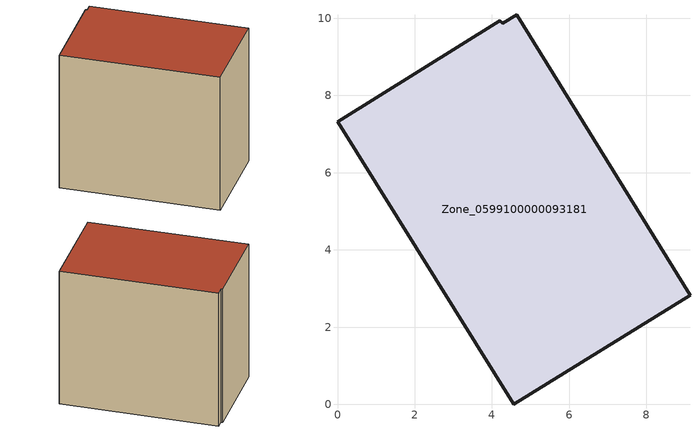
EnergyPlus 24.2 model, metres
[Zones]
Zone_0599100000093181
 floor ground (C_G): 4.27,9.87 4.64,10.09 9.13,2.83 4.57,0 0,7.32 4.21,9.93 z0
 wall outside (C_F): 4.57,0 9.13,2.83 4.64,10.09 4.27,9.87 4.21,9.93 0,7.32 4.57,0 z0:7.84
 roof outside (C_R): 4.64,10.09 4.27,9.87 4.21,9.93 0,7.32 4.57,0 9.13,2.83 z7.84
[BUILDING]
Pand.0599100000093181: North Axis=0; Terrain=City; Loads Convergence Tolerance Value=0.04; Temperature Convergence Tolerance Value=0.4; Solar Distribution=FullExterior; Maximum Number of Warmup Days=25; Minimum Number of Warmup Days=1
[Site:Location]
Rotterdam.The.Hague.AP_ZH_NLD Design_Conditions: Latitude=51.96; Longitude=4.45; Time Zone=1; Elevation=-4.5
[SITE:GROUNDTEMPERATURE:BUILDINGSURFACE]
18, 18, 18, 18, 18, 18, 18, 18, 18, 18, 18, 18
[MATERIAL] Thermal Absorptance=0.9; Solar Absorptance=0.7; Visible Absorptance=0.7
Name | Roughness | Thickness | Conductivity | Density | Specific Heat
G.TI.1975-1991 | MediumSmooth | 0.15 | 0.288461 | 540 | 1210
F.TI.1975-1991 | Rough | 0.3 | 0.230769 | 1920 | 840
R.TI.1975-1991 | MediumRough | 0.2 | 0.153846 | 1500 | 1000
[CONSTRUCTION]
C_G: G.TI.1975-1991
C_F: F.TI.1975-1991
C_R: R.TI.1975-1991
[ZONE]
Zone_0599100000093181: Type=1; Multiplier=1; Ceiling Height=Autocalculate; Volume=Autocalculate; Floor Area=autocalculate; Part of Total Floor Area=Yes
[ZONEINFILTRATION:DESIGNFLOWRATE]
Infil_Zone_0599100000093181: Zone or ZoneList or Space or SpaceList=Zone_0599100000093181; Schedule=AlwaysOn; Design Flow Rate Calculation Method=Flow/Area; Flow Rate per Floor Area=0.003; Constant Term Coefficient=1; Temperature Term Coefficient=0; Velocity Term Coefficient=0; Velocity Squared Term Coefficient=0
[HVACTEMPLATE:ZONE:IDEALLOADSAIRSYSTEM]
Zone_0599100000093181: Maximum Heating Supply Air Temperature=50; Minimum Cooling Supply Air Temperature=13; Maximum Heating Supply Air Humidity Ratio=0.0156; Minimum Cooling Supply Air Humidity Ratio=0.0077; Heating Limit=NoLimit; Cooling Limit=NoLimit; Dehumidification Control Type=ConstantSensibleHeatRatio; Cooling Sensible Heat Ratio=0.7; Dehumidification Setpoint=60; Humidification Control Type=None; Humidification Setpoint=30; Outdoor Air Method=None; Outdoor Air Flow Rate per Person=0.00944; Outdoor Air Flow Rate per Zone Floor Area=0; Outdoor Air Flow Rate per Zone=0; Demand Controlled Ventilation Type=None; Outdoor Air Economizer Type=NoEconomizer; Heat Recovery Type=None; Sensible Heat Recovery Effectiveness=0.7; Latent Heat Recovery Effectiveness=0.65
[ZONECONTROL:THERMOSTAT]
ThermostatControl_Zone_0599100000093181: Zone or ZoneList=Zone_0599100000093181; Control Type Schedule=DualSetpointControlType; Control 1=Thermostat_Zone_0599100000093181; Temperature Difference Between Cutout And Setpoint=0
[THERMOSTATSETPOINT:DUALSETPOINT]
Thermostat_Zone_0599100000093181: Heating Setpoint Temperature Schedule=HeatingSetpoint_Zone_0599100000093181; Cooling Setpoint Temperature Schedule=CoolingSetpoint_Zone_0599100000093181
[SCHEDULE:COMPACT]
HeatingSetpoint_Zone_0599100000093181: Through: 12/31, For: AllDays, Until: 24:00, 21
CoolingSetpoint_Zone_0599100000093181: Through: 12/31, For: AllDays, Until: 24:00, 24
DualSetpointControlType: Through: 12/31, For: AllDays, Until: 24:00, 4
AlwaysOn: Through: 12/31, For: AllDays, Until: 24:00, 1
